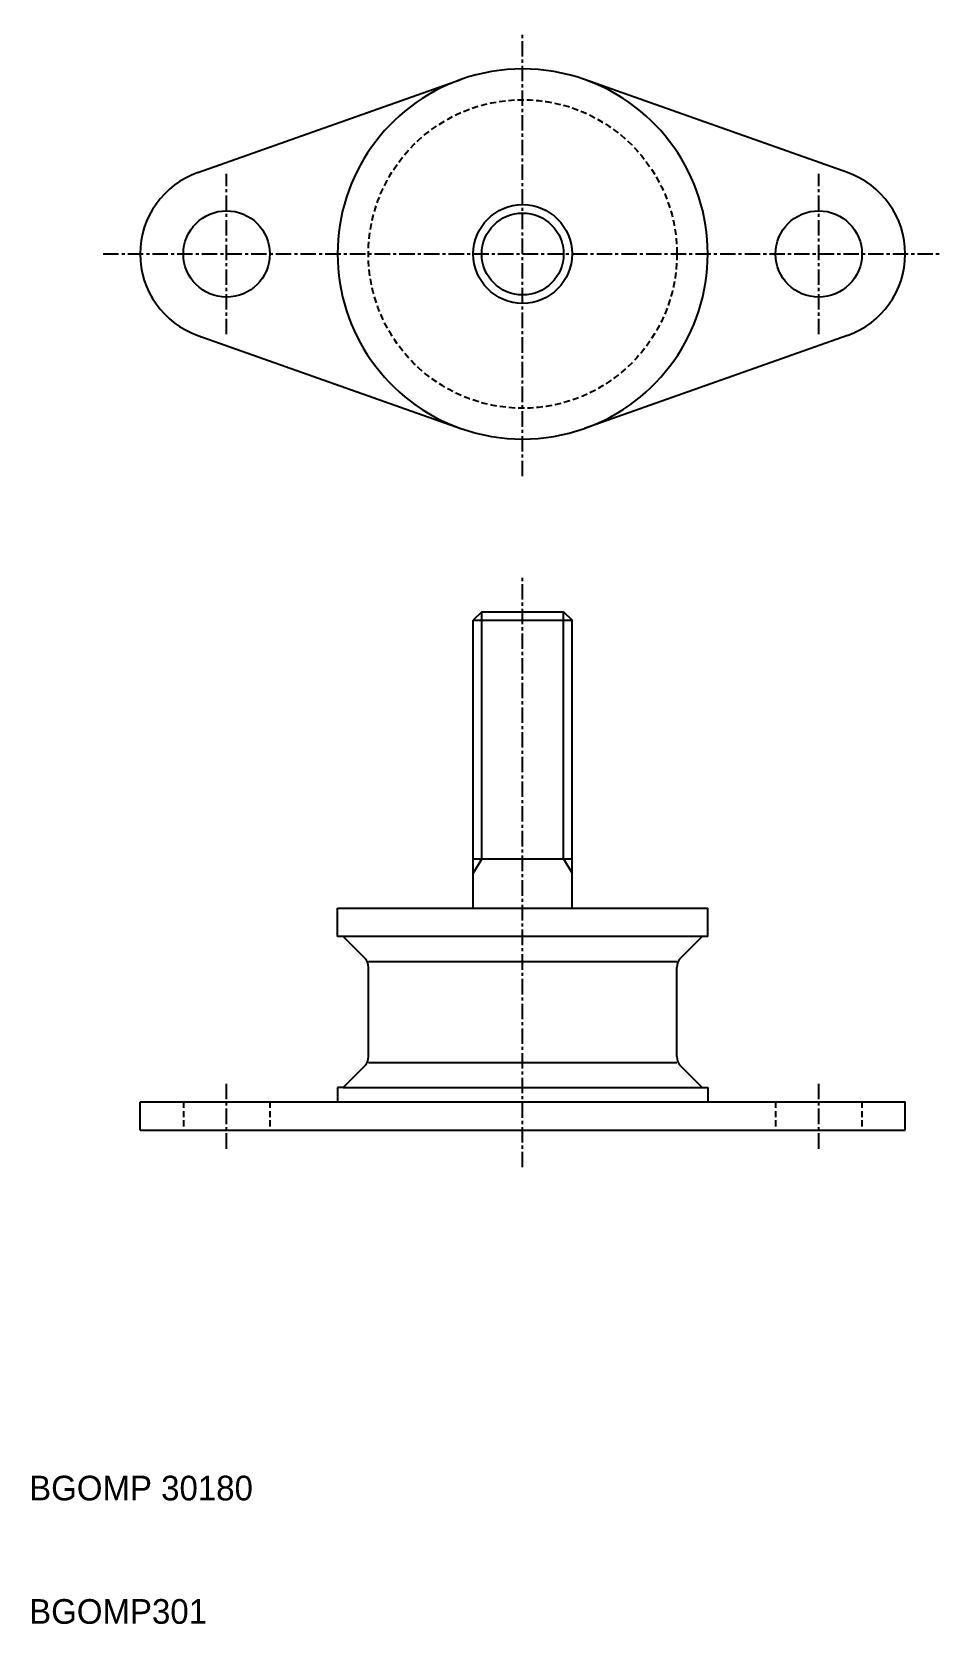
# Model space of a CAD drawing. Extents: x 10 to 84, y 10 to 139.
import ezdxf

# ---------------------------------------------------------------- set-up
doc = ezdxf.new("R2010")
doc.units = 0
doc.linetypes.add('CENTER', pattern=[2, 1.25, -0.25, 0.25, -0.25])
doc.linetypes.add('DASHED', pattern=[0.75, 0.5, -0.25])
doc.layers.get('0').update_dxf_attribs({"linetype": 'CONTINUOUS'})
doc.layers.add('CENTER', color=1, linetype='CENTER')

msp = doc.modelspace()

# ---------------------------------------------------------------- linework, layer by layer
at = {"color": 7, "linetype": 'CONTINUOUS'}
for p, q in [((23.67, 127.6), (45, 135.14)), ((76.33, 127.6), (55, 135.14)), ((23.67, 114.4), (45, 106.86)), ((76.33, 114.4), (55, 106.86)), ((46.68, 92), (46, 91.32)), ((46.68, 92), (53.32, 92)), ((53.32, 92), (54, 91.32)), ((46, 68), (46, 91.32)), ((46, 91.32), (54, 91.32)), ((54, 68), (54, 91.32)), ((46, 72), (54, 72)), ((35, 65.7), (35, 68)), ((35, 68), (65, 68)), ((65, 65.7), (65, 68)), ((65, 65.7), (35, 65.7)), ((35.46, 65.7), (37.16, 64)), ((64.54, 65.7), (62.84, 64)), ((37.5, 63.66), (62.5, 63.66)), ((37.5, 55.97), (37.5, 63.18)), ((62.5, 55.97), (62.5, 63.18)), ((37.5, 55.49), (62.5, 55.49)), ((35.46, 53.45), (37.16, 55.15)), ((64.54, 53.45), (62.84, 55.15)), ((35, 53.45), (35, 52.3)), ((35.46, 53.45), (35, 53.45)), ((35.46, 53.45), (64.54, 53.45)), ((64.54, 53.45), (65, 53.45)), ((65, 53.45), (65, 52.3)), ((19, 52.3), (81, 52.3)), ((19, 50), (19, 52.3)), ((81, 50), (81, 52.3)), ((19, 50), (81, 50))]:
    msp.add_line(p, q, dxfattribs=at)
at = {"color": 3, "linetype": 'CONTINUOUS'}
for p, q in [((46.68, 72), (46.68, 92)), ((53.32, 72), (53.32, 92)), ((46.68, 72), (46, 70.83)), ((53.32, 72), (54, 70.83))]:
    msp.add_line(p, q, dxfattribs=at)
at = {"color": 3, "linetype": 'DASHED'}
for p, q in [((22.5, 52.3), (22.5, 50)), ((29.5, 52.3), (29.5, 50)), ((70.5, 52.3), (70.5, 50)), ((77.5, 52.3), (77.5, 50))]:
    msp.add_line(p, q, dxfattribs=at)
msp.add_circle((50, 121), 12.5, dxfattribs=at)
at = {"color": 7, "linetype": 'CONTINUOUS'}
for centre, radius in [((26, 121), 3.5), ((50, 121), 4), ((74, 121), 3.5)]:
    msp.add_circle(centre, radius, dxfattribs=at)
at = {"color": 3, "linetype": 'CONTINUOUS'}
msp.add_circle((50, 121), 3.32, dxfattribs=at)
at = {"color": 7, "linetype": 'CONTINUOUS'}
for centre, radius, start, end in [((50, 121), 15, 70.5288, 109.4712), ((50, 121), 15, 109.4712, 250.5288), ((50, 121), 15, 289.4712, 70.5288), ((26, 121), 7, 109.4712, 250.5288), ((74, 121), 7, 289.4712, 70.5288), ((50, 121), 15, 250.5288, 289.4712), ((36.35, 63.18), 1.15, 0, 45), ((63.65, 63.18), 1.15, 135, 180), ((36.35, 55.97), 1.15, 315, 0), ((63.65, 55.97), 1.15, 180, 225)]:
    msp.add_arc(centre, radius, start, end, dxfattribs=at)
at = {"layer": 'CENTER', "color": 1, "linetype": 'CENTER'}
for p, q in [((50, 103), (50, 139)), ((26, 114.5), (26, 127.5)), ((74, 114.5), (74, 127.5)), ((16, 121), (84, 121)), ((50, 47), (50, 95)), ((26, 48.5), (26, 53.8)), ((74, 48.5), (74, 53.8))]:
    msp.add_line(p, q, dxfattribs=at)

# ---------------------------------------------------------------- texts
at = {"color": 7, "linetype": 'CONTINUOUS'}
for s, p in [('BGOMP 30180', (10, 20)), ('BGOMP301', (10, 10))]:
    msp.add_text(s, height=2, dxfattribs=at).set_placement(p)

doc.saveas('drawing.dxf')
